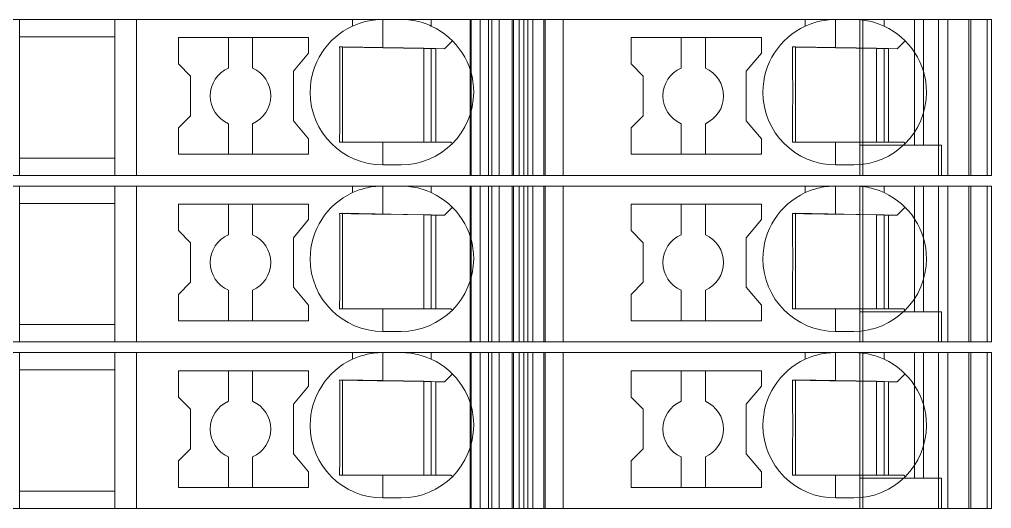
# Model space of a CAD drawing. Header units: millimetres. Extents: x 0 to 1680, y 0 to 1188.
# Drawn here: x 909.05 to 941.15, y 363.85 to 380 of the extents above; entities that cross this region are included whole.
import ezdxf
from ezdxf.enums import TextEntityAlignment as Align

# ---------------------------------------------------------------- set-up
doc = ezdxf.new("R2010")
doc.units = ezdxf.units.MM
for name, color, linetype, lineweight in [('EPLAN309', 5, 'Continuous', 5), ('EPLAN493', 5, 'Continuous', 5), ('MAIN-1', 7, 'Continuous', 5), ('MAIN-2', 7, 'Continuous', 5)]:
    doc.layers.add(name, color=color, linetype=linetype, lineweight=lineweight)
doc.styles.add('Tahoma', font='')
doc.styles.get('Tahoma').set_extended_font_data('Tahoma')

# ---------------------------------------------------------------- blocks, each defined once
blk = doc.blocks.new('EPLSYM_LibrarySPECIAL_Symbol12_Variant0_Placement8_19')
at = {"layer": 'EPLAN309', "lineweight": 13, "ltscale": 16}
blk.add_lwpolyline([(0, -5.15), (68.15, -5.15), (68.15, 0), (0, 0)], close=True, dxfattribs=at)
at = {"layer": 'EPLAN493', "color": 5, "style": 'Tahoma'}
blk.add_attdef('17_20450', text='', height=2.3478, dxfattribs=at).set_placement((0, -21.83478), align=Align.MIDDLE_RIGHT)
blk = doc.blocks.new('EPLSYM_LibrarySPECIAL_Symbol12_Variant0_Placement8_20')
at = {"layer": 'EPLAN309', "lineweight": 13, "ltscale": 16}
blk.add_lwpolyline([(0, -5.15), (68.15, -5.15), (68.15, 0), (0, 0)], close=True, dxfattribs=at)
at = {"layer": 'EPLAN493', "color": 5, "style": 'Tahoma'}
blk.add_attdef('17_20450', text='', height=2.3478, dxfattribs=at).set_placement((0, -21.83478), align=Align.MIDDLE_RIGHT)
blk = doc.blocks.new('EPLSYM_LibrarySPECIAL_Symbol12_Variant0_Placement8_21')
at = {"layer": 'EPLAN309', "lineweight": 13, "ltscale": 16}
blk.add_lwpolyline([(0, -5.15), (68.15, -5.15), (68.15, 0), (0, 0)], close=True, dxfattribs=at)
at = {"layer": 'EPLAN493', "color": 5, "style": 'Tahoma'}
blk.add_attdef('17_20450', text='', height=2.3478, dxfattribs=at).set_placement((0, -21.83478), align=Align.MIDDLE_RIGHT)

msp = doc.modelspace()

# ---------------------------------------------------------------- linework, layer by layer
at = {"layer": 'MAIN-1'}
for p, q in [((909.05, 380), (912.2, 380)), ((909.05, 380), (909.05, 374.85)), ((912.919, 380), (912.2, 380)), ((912.2, 374.85), (912.2, 380)), ((920.05, 380), (912.919, 380)), ((912.919, 380), (912.919, 374.85)), ((920.05, 380), (921.05, 380)), ((920.05, 379.782), (920.05, 380)), ((920.102, 379.805), (920.05, 379.782)), ((920.156, 379.827), (920.102, 379.805)), ((920.213, 379.849), (920.156, 379.827)), ((920.272, 379.87), (920.213, 379.849)), ((920.333, 379.89), (920.272, 379.87)), ((920.397, 379.909), (920.333, 379.89)), ((920.463, 379.927), (920.397, 379.909)), ((920.531, 379.943), (920.463, 379.927)), ((920.601, 379.958), (920.531, 379.943)), ((920.673, 379.97), (920.601, 379.958)), ((920.746, 379.981), (920.673, 379.97)), ((920.821, 379.989), (920.746, 379.981)), ((920.897, 379.995), (920.821, 379.989)), ((920.973, 379.999), (920.897, 379.995)), ((921.05, 380), (920.973, 379.999)), ((921.05, 379.068), (921.05, 380)), ((921.05, 380), (921.65, 380)), ((921.65, 380), (921.732, 379.999)), ((922.65, 380), (921.65, 380)), ((921.732, 379.999), (921.814, 379.994)), ((921.814, 379.994), (921.896, 379.987)), ((921.896, 379.987), (921.975, 379.978)), ((921.975, 379.978), (922.053, 379.966)), ((922.053, 379.966), (922.13, 379.952)), ((922.13, 379.952), (922.204, 379.935)), ((922.204, 379.935), (922.275, 379.917)), ((922.275, 379.917), (922.345, 379.897)), ((922.345, 379.897), (922.411, 379.876)), ((922.411, 379.876), (922.475, 379.854)), ((922.475, 379.854), (922.536, 379.831)), ((922.536, 379.831), (922.594, 379.806)), ((922.594, 379.806), (922.65, 379.782)), ((922.65, 380), (925.704, 380)), ((922.65, 379.782), (922.65, 380)), ((925.832, 380), (925.704, 380)), ((925.704, 374.85), (925.704, 380)), ((925.832, 380), (926.367, 380)), ((925.832, 374.85), (925.832, 380)), ((927, 380), (926.367, 380)), ((926.367, 374.85), (926.367, 380)), ((927, 380), (935, 380)), ((927, 374.85), (927, 380)), ((935, 380), (936, 380)), ((935, 379.782), (935, 380)), ((935.052, 379.805), (935, 379.782)), ((935.106, 379.827), (935.052, 379.805)), ((935.163, 379.849), (935.106, 379.827)), ((935.222, 379.87), (935.163, 379.849)), ((935.283, 379.89), (935.222, 379.87)), ((935.347, 379.909), (935.283, 379.89)), ((935.413, 379.927), (935.347, 379.909)), ((935.481, 379.943), (935.413, 379.927)), ((935.551, 379.958), (935.481, 379.943)), ((935.622, 379.97), (935.551, 379.958)), ((935.696, 379.981), (935.622, 379.97)), ((935.771, 379.989), (935.696, 379.981)), ((935.847, 379.995), (935.771, 379.989)), ((935.923, 379.999), (935.847, 379.995)), ((936, 380), (935.923, 379.999)), ((936, 379.068), (936, 380)), ((936, 380), (936.6, 380)), ((936.6, 380), (936.677, 379.999)), ((937.6, 380), (936.6, 380)), ((936.677, 379.999), (936.753, 379.995)), ((936.753, 379.995), (936.829, 379.989)), ((936.829, 379.989), (936.904, 379.981)), ((936.904, 379.981), (936.978, 379.97)), ((936.978, 379.97), (937.049, 379.958)), ((937.049, 379.958), (937.119, 379.943)), ((937.119, 379.943), (937.187, 379.927)), ((937.187, 379.927), (937.253, 379.909)), ((937.253, 379.909), (937.317, 379.89)), ((937.317, 379.89), (937.378, 379.87)), ((937.378, 379.87), (937.437, 379.849)), ((937.437, 379.849), (937.494, 379.827)), ((937.494, 379.827), (937.548, 379.805)), ((937.548, 379.805), (937.6, 379.782)), ((937.6, 380), (941, 380)), ((937.6, 379.782), (937.6, 380)), ((941, 374.85), (941, 380)), ((909.05, 379.425), (912.2, 379.425)), ((914.3, 379.4), (914.3, 378.529)), ((914.3, 379.4), (918.6, 379.4)), ((915.95, 379.4), (915.95, 378.392)), ((916.75, 378.392), (916.75, 379.4)), ((918.6, 378.889), (918.6, 379.4)), ((923.083, 379.033), (923.347, 379.297)), ((929.25, 379.4), (929.25, 378.529)), ((929.25, 379.4), (933.55, 379.4)), ((930.9, 379.4), (930.9, 378.392)), ((931.7, 378.392), (931.7, 379.4)), ((933.55, 378.889), (933.55, 379.4)), ((938.033, 379.033), (938.297, 379.297)), ((918.1, 378.293), (918.6, 378.889)), ((919.624, 379.092), (919.625, 379.022)), ((919.685, 379.091), (919.624, 379.092)), ((919.625, 379.022), (919.625, 378.95)), ((919.625, 378.95), (919.626, 378.877)), ((919.626, 378.877), (919.627, 378.803)), ((919.627, 378.803), (919.628, 378.727)), ((919.746, 379.09), (919.685, 379.091)), ((919.721, 379.091), (919.721, 375.95)), ((919.809, 379.089), (919.746, 379.09)), ((919.873, 379.088), (919.809, 379.089)), ((919.937, 379.087), (919.873, 379.088)), ((920.003, 379.086), (919.937, 379.087)), ((920.071, 379.085), (920.003, 379.086)), ((920.14, 379.084), (920.071, 379.085)), ((920.21, 379.082), (920.14, 379.084)), ((920.283, 379.081), (920.21, 379.082)), ((920.358, 379.08), (920.283, 379.081)), ((920.435, 379.079), (920.358, 379.08)), ((920.514, 379.077), (920.435, 379.079)), ((920.597, 379.076), (920.514, 379.077)), ((920.682, 379.075), (920.597, 379.076)), ((920.771, 379.073), (920.682, 379.075)), ((920.862, 379.071), (920.771, 379.073)), ((920.955, 379.07), (920.862, 379.071)), ((921.05, 379.068), (920.955, 379.07)), ((921.05, 379.068), (923.083, 379.033)), ((922.4, 379.045), (922.4, 375.95)), ((922.65, 375.95), (922.65, 379.04)), ((922.8, 379.038), (922.8, 375.95)), ((933.05, 378.293), (933.55, 378.889)), ((934.574, 379.092), (934.574, 379.022)), ((934.635, 379.091), (934.574, 379.092)), ((934.574, 379.022), (934.575, 378.95)), ((934.575, 378.95), (934.576, 378.877)), ((934.576, 378.877), (934.577, 378.803)), ((934.577, 378.803), (934.577, 378.727)), ((934.696, 379.09), (934.635, 379.091)), ((934.671, 379.091), (934.671, 375.95)), ((934.759, 379.089), (934.696, 379.09)), ((934.822, 379.088), (934.759, 379.089)), ((934.887, 379.087), (934.822, 379.088)), ((934.953, 379.086), (934.887, 379.087)), ((935.021, 379.085), (934.953, 379.086)), ((935.09, 379.084), (935.021, 379.085)), ((935.16, 379.082), (935.09, 379.084)), ((935.233, 379.081), (935.16, 379.082)), ((935.307, 379.08), (935.233, 379.081)), ((935.385, 379.079), (935.307, 379.08)), ((935.464, 379.077), (935.385, 379.079)), ((935.547, 379.076), (935.464, 379.077)), ((935.632, 379.075), (935.547, 379.076)), ((935.72, 379.073), (935.632, 379.075)), ((935.812, 379.071), (935.72, 379.073)), ((935.905, 379.07), (935.812, 379.071)), ((936, 379.068), (935.905, 379.07)), ((936, 379.068), (938.033, 379.033)), ((937.35, 379.045), (937.35, 375.95)), ((937.6, 375.95), (937.6, 379.04)), ((937.75, 379.038), (937.75, 375.95)), ((914.7, 378.129), (914.3, 378.529)), ((919.628, 378.727), (919.628, 378.649)), ((919.628, 378.649), (919.629, 378.57)), ((919.629, 378.57), (919.63, 378.488)), ((919.63, 378.488), (919.63, 378.404)), ((929.65, 378.129), (929.25, 378.529)), ((934.577, 378.727), (934.578, 378.649)), ((934.578, 378.649), (934.579, 378.57)), ((934.579, 378.57), (934.58, 378.488)), ((934.58, 378.488), (934.58, 378.404)), ((918.1, 378.293), (918.1, 376.657)), ((919.63, 378.404), (919.631, 378.317)), ((919.631, 378.317), (919.631, 378.226)), ((919.631, 378.226), (919.632, 378.132)), ((933.05, 378.293), (933.05, 376.657)), ((934.58, 378.404), (934.581, 378.317)), ((934.581, 378.317), (934.581, 378.226)), ((934.581, 378.226), (934.582, 378.132)), ((914.7, 378.129), (914.7, 376.821)), ((919.632, 378.132), (919.633, 378.034)), ((919.633, 378.034), (919.633, 377.931)), ((919.633, 377.931), (919.633, 377.824)), ((919.633, 377.824), (919.633, 377.713)), ((929.65, 378.129), (929.65, 376.821)), ((934.582, 378.132), (934.582, 378.034)), ((934.582, 378.034), (934.583, 377.931)), ((934.583, 377.931), (934.583, 377.824)), ((934.583, 377.824), (934.583, 377.713)), ((919.633, 377.713), (919.634, 377.6)), ((919.634, 377.6), (919.633, 377.479)), ((934.583, 377.713), (934.583, 377.6)), ((934.583, 377.6), (934.583, 377.479)), ((919.633, 377.247), (919.632, 377.138)), ((919.633, 377.479), (919.633, 377.361)), ((919.633, 377.361), (919.633, 377.247)), ((934.583, 377.247), (934.582, 377.138)), ((934.583, 377.479), (934.583, 377.361)), ((934.583, 377.361), (934.583, 377.247)), ((919.632, 377.034), (919.631, 376.934)), ((919.631, 376.934), (919.631, 376.839)), ((919.632, 377.138), (919.632, 377.034)), ((934.582, 377.034), (934.581, 376.934)), ((934.581, 376.934), (934.581, 376.839)), ((934.582, 377.138), (934.582, 377.034)), ((914.7, 376.821), (914.3, 376.421)), ((915.95, 376.558), (915.95, 375.55)), ((916.75, 376.558), (916.75, 375.55)), ((918.1, 376.657), (918.6, 376.061)), ((919.629, 376.659), (919.628, 376.573)), ((919.628, 376.573), (919.628, 376.49)), ((919.63, 376.748), (919.629, 376.659)), ((919.631, 376.839), (919.63, 376.748)), ((929.65, 376.821), (929.25, 376.421)), ((930.9, 376.558), (930.9, 375.55)), ((931.7, 376.558), (931.7, 375.55)), ((933.05, 376.657), (933.55, 376.061)), ((934.579, 376.659), (934.578, 376.573)), ((934.578, 376.573), (934.578, 376.49)), ((934.58, 376.748), (934.579, 376.659)), ((934.581, 376.839), (934.58, 376.748)), ((914.3, 376.421), (914.3, 375.55)), ((919.625, 376.25), (919.624, 376.174)), ((919.626, 376.329), (919.625, 376.25)), ((919.627, 376.408), (919.626, 376.329)), ((919.628, 376.49), (919.627, 376.408)), ((929.25, 376.421), (929.25, 375.55)), ((934.575, 376.25), (934.574, 376.174)), ((934.576, 376.329), (934.575, 376.25)), ((934.577, 376.408), (934.576, 376.329)), ((934.578, 376.49), (934.577, 376.408)), ((918.6, 375.55), (918.6, 376.061)), ((919.623, 376.024), (919.622, 375.95)), ((919.622, 375.95), (919.683, 375.95)), ((919.624, 376.098), (919.623, 376.024)), ((919.624, 376.174), (919.624, 376.098)), ((919.683, 375.95), (919.746, 375.95)), ((919.746, 375.95), (919.809, 375.95)), ((919.809, 375.95), (919.873, 375.95)), ((919.873, 375.95), (919.939, 375.95)), ((919.939, 375.95), (920.005, 375.95)), ((920.005, 375.95), (920.074, 375.95)), ((920.074, 375.95), (920.144, 375.95)), ((920.144, 375.95), (920.215, 375.95)), ((920.215, 375.95), (920.289, 375.95)), ((920.289, 375.95), (920.364, 375.95)), ((920.364, 375.95), (920.442, 375.95)), ((920.442, 375.95), (920.522, 375.95)), ((920.522, 375.95), (920.605, 375.95)), ((920.605, 375.95), (920.69, 375.95)), ((920.69, 375.95), (920.778, 375.95)), ((920.778, 375.95), (920.867, 375.95)), ((920.867, 375.95), (920.958, 375.95)), ((920.958, 375.95), (921.05, 375.95)), ((921.05, 375.95), (923.3, 375.95)), ((921.05, 375.95), (921.05, 375.2)), ((923.347, 375.903), (923.3, 375.95)), ((933.55, 375.55), (933.55, 376.061)), ((934.573, 376.024), (934.572, 375.95)), ((934.572, 375.95), (934.633, 375.95)), ((934.574, 376.098), (934.573, 376.024)), ((934.574, 376.174), (934.574, 376.098)), ((934.633, 375.95), (934.695, 375.95)), ((934.695, 375.95), (934.759, 375.95)), ((934.759, 375.95), (934.823, 375.95)), ((934.823, 375.95), (934.889, 375.95)), ((934.889, 375.95), (934.955, 375.95)), ((934.955, 375.95), (935.024, 375.95)), ((935.024, 375.95), (935.093, 375.95)), ((935.093, 375.95), (935.165, 375.95)), ((935.165, 375.95), (935.239, 375.95)), ((935.239, 375.95), (935.314, 375.95)), ((935.314, 375.95), (935.392, 375.95)), ((935.392, 375.95), (935.472, 375.95)), ((935.472, 375.95), (935.555, 375.95)), ((935.555, 375.95), (935.64, 375.95)), ((935.64, 375.95), (935.727, 375.95)), ((935.727, 375.95), (935.817, 375.95)), ((935.817, 375.95), (935.908, 375.95)), ((935.908, 375.95), (936, 375.95)), ((936, 375.95), (936, 375.2)), ((936, 375.95), (938.25, 375.95)), ((938.297, 375.903), (938.25, 375.95)), ((909.05, 375.425), (912.2, 375.425)), ((918.6, 375.55), (914.3, 375.55)), ((933.55, 375.55), (929.25, 375.55)), ((921.65, 375.2), (921.05, 375.2)), ((936.6, 375.2), (936, 375.2)), ((909.05, 374.85), (912.2, 374.85)), ((912.919, 374.85), (912.2, 374.85)), ((912.919, 374.85), (925.704, 374.85)), ((924.544, 374.85), (924.544, 374.85)), ((924.65, 374.85), (924.65, 374.85)), ((925.832, 374.85), (925.704, 374.85)), ((925.832, 374.85), (926.367, 374.85)), ((927, 374.85), (926.367, 374.85)), ((927, 374.85), (941, 374.85)), ((939.5, 374.85), (939.5, 374.85)), ((909.05, 374.5), (912.2, 374.5)), ((909.05, 374.5), (909.05, 369.35)), ((912.919, 374.5), (912.2, 374.5)), ((912.2, 369.35), (912.2, 374.5)), ((920.05, 374.5), (912.919, 374.5)), ((912.919, 374.5), (912.919, 369.35)), ((920.05, 374.5), (921.05, 374.5)), ((920.05, 374.282), (920.05, 374.5)), ((920.102, 374.305), (920.05, 374.282)), ((920.156, 374.327), (920.102, 374.305)), ((920.213, 374.349), (920.156, 374.327)), ((920.272, 374.37), (920.213, 374.349)), ((920.333, 374.39), (920.272, 374.37)), ((920.397, 374.409), (920.333, 374.39)), ((920.463, 374.427), (920.397, 374.409)), ((920.531, 374.443), (920.463, 374.427)), ((920.601, 374.458), (920.531, 374.443)), ((920.673, 374.47), (920.601, 374.458)), ((920.746, 374.481), (920.673, 374.47)), ((920.821, 374.489), (920.746, 374.481)), ((920.897, 374.495), (920.821, 374.489)), ((920.973, 374.499), (920.897, 374.495)), ((921.05, 374.5), (920.973, 374.499)), ((921.05, 373.568), (921.05, 374.5)), ((921.05, 374.5), (921.65, 374.5)), ((921.65, 374.5), (921.732, 374.499)), ((922.65, 374.5), (921.65, 374.5)), ((921.732, 374.499), (921.814, 374.494)), ((921.814, 374.494), (921.896, 374.487)), ((921.896, 374.487), (921.975, 374.478)), ((921.975, 374.478), (922.053, 374.466)), ((922.053, 374.466), (922.13, 374.452)), ((922.13, 374.452), (922.204, 374.435)), ((922.204, 374.435), (922.275, 374.417)), ((922.275, 374.417), (922.345, 374.397)), ((922.345, 374.397), (922.411, 374.376)), ((922.411, 374.376), (922.475, 374.354)), ((922.475, 374.354), (922.536, 374.331)), ((922.536, 374.331), (922.594, 374.306)), ((922.594, 374.306), (922.65, 374.282)), ((922.65, 374.5), (925.704, 374.5)), ((922.65, 374.282), (922.65, 374.5)), ((925.832, 374.5), (925.704, 374.5)), ((925.704, 369.35), (925.704, 374.5)), ((925.832, 374.5), (926.367, 374.5)), ((925.832, 369.35), (925.832, 374.5)), ((927, 374.5), (926.367, 374.5)), ((926.367, 369.35), (926.367, 374.5)), ((927, 374.5), (935, 374.5)), ((927, 369.35), (927, 374.5)), ((935, 374.5), (936, 374.5)), ((935, 374.282), (935, 374.5)), ((935.052, 374.305), (935, 374.282)), ((935.106, 374.327), (935.052, 374.305)), ((935.163, 374.349), (935.106, 374.327)), ((935.222, 374.37), (935.163, 374.349)), ((935.283, 374.39), (935.222, 374.37)), ((935.347, 374.409), (935.283, 374.39)), ((935.413, 374.427), (935.347, 374.409)), ((935.481, 374.443), (935.413, 374.427)), ((935.551, 374.458), (935.481, 374.443)), ((935.622, 374.47), (935.551, 374.458)), ((935.696, 374.481), (935.622, 374.47)), ((935.771, 374.489), (935.696, 374.481)), ((935.847, 374.495), (935.771, 374.489)), ((935.923, 374.499), (935.847, 374.495)), ((936, 374.5), (935.923, 374.499)), ((936, 373.568), (936, 374.5)), ((936, 374.5), (936.6, 374.5)), ((936.6, 374.5), (936.677, 374.499)), ((937.6, 374.5), (936.6, 374.5)), ((936.677, 374.499), (936.753, 374.495)), ((936.753, 374.495), (936.829, 374.489)), ((936.829, 374.489), (936.904, 374.481)), ((936.904, 374.481), (936.978, 374.47)), ((936.978, 374.47), (937.049, 374.458)), ((937.049, 374.458), (937.119, 374.443)), ((937.119, 374.443), (937.187, 374.427)), ((937.187, 374.427), (937.253, 374.409)), ((937.253, 374.409), (937.317, 374.39)), ((937.317, 374.39), (937.378, 374.37)), ((937.378, 374.37), (937.437, 374.349)), ((937.437, 374.349), (937.494, 374.327)), ((937.494, 374.327), (937.548, 374.305)), ((937.548, 374.305), (937.6, 374.282)), ((937.6, 374.5), (941, 374.5)), ((937.6, 374.282), (937.6, 374.5)), ((941, 369.35), (941, 374.5)), ((909.05, 373.925), (912.2, 373.925)), ((914.3, 373.9), (914.3, 373.029)), ((914.3, 373.9), (918.6, 373.9)), ((915.95, 373.9), (915.95, 372.892)), ((916.75, 372.892), (916.75, 373.9)), ((918.6, 373.389), (918.6, 373.9)), ((923.083, 373.533), (923.347, 373.797)), ((929.25, 373.9), (929.25, 373.029)), ((929.25, 373.9), (933.55, 373.9)), ((930.9, 373.9), (930.9, 372.892)), ((931.7, 372.892), (931.7, 373.9)), ((933.55, 373.389), (933.55, 373.9)), ((938.033, 373.533), (938.297, 373.797)), ((918.1, 372.793), (918.6, 373.389)), ((919.624, 373.592), (919.625, 373.522)), ((919.685, 373.591), (919.624, 373.592)), ((919.625, 373.522), (919.625, 373.45)), ((919.625, 373.45), (919.626, 373.377)), ((919.626, 373.377), (919.627, 373.303)), ((919.746, 373.59), (919.685, 373.591)), ((919.721, 373.591), (919.721, 370.45)), ((919.809, 373.589), (919.746, 373.59)), ((919.873, 373.588), (919.809, 373.589)), ((919.937, 373.587), (919.873, 373.588)), ((920.003, 373.586), (919.937, 373.587)), ((920.071, 373.585), (920.003, 373.586)), ((920.14, 373.584), (920.071, 373.585)), ((920.21, 373.582), (920.14, 373.584)), ((920.283, 373.581), (920.21, 373.582)), ((920.358, 373.58), (920.283, 373.581)), ((920.435, 373.579), (920.358, 373.58)), ((920.514, 373.577), (920.435, 373.579)), ((920.597, 373.576), (920.514, 373.577)), ((920.682, 373.575), (920.597, 373.576)), ((920.771, 373.573), (920.682, 373.575)), ((920.862, 373.571), (920.771, 373.573)), ((920.955, 373.57), (920.862, 373.571)), ((921.05, 373.568), (920.955, 373.57)), ((921.05, 373.568), (923.083, 373.533)), ((922.4, 373.545), (922.4, 370.45)), ((922.65, 370.45), (922.65, 373.54)), ((922.8, 373.538), (922.8, 370.45)), ((933.05, 372.793), (933.55, 373.389)), ((934.574, 373.592), (934.574, 373.522)), ((934.635, 373.591), (934.574, 373.592)), ((934.574, 373.522), (934.575, 373.45)), ((934.575, 373.45), (934.576, 373.377)), ((934.576, 373.377), (934.577, 373.303)), ((934.696, 373.59), (934.635, 373.591)), ((934.671, 373.591), (934.671, 370.45)), ((934.759, 373.589), (934.696, 373.59)), ((934.822, 373.588), (934.759, 373.589)), ((934.887, 373.587), (934.822, 373.588)), ((934.953, 373.586), (934.887, 373.587)), ((935.021, 373.585), (934.953, 373.586)), ((935.09, 373.584), (935.021, 373.585)), ((935.16, 373.582), (935.09, 373.584)), ((935.233, 373.581), (935.16, 373.582)), ((935.307, 373.58), (935.233, 373.581)), ((935.385, 373.579), (935.307, 373.58)), ((935.464, 373.577), (935.385, 373.579)), ((935.547, 373.576), (935.464, 373.577)), ((935.632, 373.575), (935.547, 373.576)), ((935.72, 373.573), (935.632, 373.575)), ((935.812, 373.571), (935.72, 373.573)), ((935.905, 373.57), (935.812, 373.571)), ((936, 373.568), (935.905, 373.57)), ((936, 373.568), (938.033, 373.533)), ((937.35, 373.545), (937.35, 370.45)), ((937.6, 370.45), (937.6, 373.54)), ((937.75, 373.538), (937.75, 370.45)), ((914.7, 372.629), (914.3, 373.029)), ((919.627, 373.303), (919.628, 373.227)), ((919.628, 373.227), (919.628, 373.149)), ((919.628, 373.149), (919.629, 373.07)), ((919.629, 373.07), (919.63, 372.988)), ((929.65, 372.629), (929.25, 373.029)), ((934.577, 373.303), (934.577, 373.227)), ((934.577, 373.227), (934.578, 373.149)), ((934.578, 373.149), (934.579, 373.07)), ((934.579, 373.07), (934.58, 372.988)), ((918.1, 372.793), (918.1, 371.157)), ((919.63, 372.988), (919.63, 372.904)), ((919.63, 372.904), (919.631, 372.817)), ((919.631, 372.817), (919.631, 372.726)), ((919.631, 372.726), (919.632, 372.632)), ((933.05, 372.793), (933.05, 371.157)), ((934.58, 372.988), (934.58, 372.904)), ((934.58, 372.904), (934.581, 372.817)), ((934.581, 372.817), (934.581, 372.726)), ((934.581, 372.726), (934.582, 372.632)), ((914.7, 372.629), (914.7, 371.321)), ((919.632, 372.632), (919.633, 372.534)), ((919.633, 372.534), (919.633, 372.431)), ((919.633, 372.431), (919.633, 372.324)), ((929.65, 372.629), (929.65, 371.321)), ((934.582, 372.632), (934.582, 372.534)), ((934.582, 372.534), (934.583, 372.431)), ((934.583, 372.431), (934.583, 372.324)), ((919.633, 372.324), (919.633, 372.213)), ((919.633, 372.213), (919.634, 372.1)), ((919.634, 372.1), (919.633, 371.979)), ((934.583, 372.324), (934.583, 372.213)), ((934.583, 372.213), (934.583, 372.1)), ((934.583, 372.1), (934.583, 371.979)), ((919.633, 371.747), (919.632, 371.638)), ((919.633, 371.979), (919.633, 371.861)), ((919.633, 371.861), (919.633, 371.747)), ((934.583, 371.747), (934.582, 371.638)), ((934.583, 371.979), (934.583, 371.861)), ((934.583, 371.861), (934.583, 371.747)), ((919.632, 371.534), (919.631, 371.434)), ((919.631, 371.434), (919.631, 371.339)), ((919.632, 371.638), (919.632, 371.534)), ((934.582, 371.534), (934.581, 371.434)), ((934.581, 371.434), (934.581, 371.339)), ((934.582, 371.638), (934.582, 371.534)), ((914.7, 371.321), (914.3, 370.921)), ((918.1, 371.157), (918.6, 370.561)), ((919.629, 371.159), (919.628, 371.073)), ((919.63, 371.248), (919.629, 371.159)), ((919.631, 371.339), (919.63, 371.248)), ((929.65, 371.321), (929.25, 370.921)), ((933.05, 371.157), (933.55, 370.561)), ((934.579, 371.159), (934.578, 371.073)), ((934.58, 371.248), (934.579, 371.159)), ((934.581, 371.339), (934.58, 371.248)), ((914.3, 370.921), (914.3, 370.05)), ((915.95, 371.058), (915.95, 370.05)), ((916.75, 371.058), (916.75, 370.05)), ((919.626, 370.829), (919.625, 370.75)), ((919.627, 370.908), (919.626, 370.829)), ((919.628, 370.99), (919.627, 370.908)), ((919.628, 371.073), (919.628, 370.99)), ((929.25, 370.921), (929.25, 370.05)), ((930.9, 371.058), (930.9, 370.05)), ((931.7, 371.058), (931.7, 370.05)), ((934.576, 370.829), (934.575, 370.75)), ((934.577, 370.908), (934.576, 370.829)), ((934.578, 370.99), (934.577, 370.908)), ((934.578, 371.073), (934.578, 370.99)), ((918.6, 370.05), (918.6, 370.561)), ((919.623, 370.524), (919.622, 370.45)), ((919.622, 370.45), (919.683, 370.45)), ((919.624, 370.598), (919.623, 370.524)), ((919.625, 370.75), (919.624, 370.674)), ((919.624, 370.674), (919.624, 370.598)), ((919.683, 370.45), (919.746, 370.45)), ((919.746, 370.45), (919.809, 370.45)), ((919.809, 370.45), (919.873, 370.45)), ((919.873, 370.45), (919.939, 370.45)), ((919.939, 370.45), (920.005, 370.45)), ((920.005, 370.45), (920.074, 370.45)), ((920.074, 370.45), (920.144, 370.45)), ((920.144, 370.45), (920.215, 370.45)), ((920.215, 370.45), (920.289, 370.45)), ((920.289, 370.45), (920.364, 370.45)), ((920.364, 370.45), (920.442, 370.45)), ((920.442, 370.45), (920.522, 370.45)), ((920.522, 370.45), (920.605, 370.45)), ((920.605, 370.45), (920.69, 370.45)), ((920.69, 370.45), (920.778, 370.45)), ((920.778, 370.45), (920.867, 370.45)), ((920.867, 370.45), (920.958, 370.45)), ((920.958, 370.45), (921.05, 370.45)), ((921.05, 370.45), (923.3, 370.45)), ((921.05, 370.45), (921.05, 369.7)), ((923.347, 370.403), (923.3, 370.45)), ((933.55, 370.05), (933.55, 370.561)), ((934.573, 370.524), (934.572, 370.45)), ((934.572, 370.45), (934.633, 370.45)), ((934.574, 370.598), (934.573, 370.524)), ((934.575, 370.75), (934.574, 370.674)), ((934.574, 370.674), (934.574, 370.598)), ((934.633, 370.45), (934.695, 370.45)), ((934.695, 370.45), (934.759, 370.45)), ((934.759, 370.45), (934.823, 370.45)), ((934.823, 370.45), (934.889, 370.45)), ((934.889, 370.45), (934.955, 370.45)), ((934.955, 370.45), (935.024, 370.45)), ((935.024, 370.45), (935.093, 370.45)), ((935.093, 370.45), (935.165, 370.45)), ((935.165, 370.45), (935.239, 370.45)), ((935.239, 370.45), (935.314, 370.45)), ((935.314, 370.45), (935.392, 370.45)), ((935.392, 370.45), (935.472, 370.45)), ((935.472, 370.45), (935.555, 370.45)), ((935.555, 370.45), (935.64, 370.45)), ((935.64, 370.45), (935.727, 370.45)), ((935.727, 370.45), (935.817, 370.45)), ((935.817, 370.45), (935.908, 370.45)), ((935.908, 370.45), (936, 370.45)), ((936, 370.45), (936, 369.7)), ((936, 370.45), (938.25, 370.45)), ((938.297, 370.403), (938.25, 370.45)), ((909.05, 369.925), (912.2, 369.925)), ((918.6, 370.05), (914.3, 370.05)), ((933.55, 370.05), (929.25, 370.05)), ((921.65, 369.7), (921.05, 369.7)), ((936.6, 369.7), (936, 369.7)), ((909.05, 369.35), (912.2, 369.35)), ((912.919, 369.35), (912.2, 369.35)), ((912.919, 369.35), (925.704, 369.35)), ((924.544, 369.35), (924.544, 369.35)), ((924.65, 369.35), (924.65, 369.35)), ((925.832, 369.35), (925.704, 369.35)), ((925.832, 369.35), (926.367, 369.35)), ((927, 369.35), (926.367, 369.35)), ((927, 369.35), (941, 369.35)), ((939.5, 369.35), (939.5, 369.35)), ((909.05, 369), (912.2, 369)), ((909.05, 369), (909.05, 363.85)), ((912.919, 369), (912.2, 369)), ((912.2, 363.85), (912.2, 369)), ((920.05, 369), (912.919, 369)), ((912.919, 369), (912.919, 363.85)), ((920.05, 369), (921.05, 369)), ((920.05, 368.782), (920.05, 369)), ((920.213, 368.849), (920.156, 368.827)), ((920.272, 368.87), (920.213, 368.849)), ((920.333, 368.89), (920.272, 368.87)), ((920.397, 368.909), (920.333, 368.89)), ((920.463, 368.927), (920.397, 368.909)), ((920.531, 368.943), (920.463, 368.927)), ((920.601, 368.958), (920.531, 368.943)), ((920.673, 368.97), (920.601, 368.958)), ((920.746, 368.981), (920.673, 368.97)), ((920.821, 368.989), (920.746, 368.981)), ((920.897, 368.995), (920.821, 368.989)), ((920.973, 368.999), (920.897, 368.995)), ((921.05, 369), (920.973, 368.999)), ((921.05, 368.068), (921.05, 369)), ((921.05, 369), (921.65, 369)), ((921.65, 369), (921.732, 368.999)), ((922.65, 369), (921.65, 369)), ((921.732, 368.999), (921.814, 368.994)), ((921.814, 368.994), (921.896, 368.987)), ((921.896, 368.987), (921.975, 368.978)), ((921.975, 368.978), (922.053, 368.966)), ((922.053, 368.966), (922.13, 368.952)), ((922.13, 368.952), (922.204, 368.935)), ((922.204, 368.935), (922.275, 368.917)), ((922.275, 368.917), (922.345, 368.897)), ((922.345, 368.897), (922.411, 368.876)), ((922.411, 368.876), (922.475, 368.854)), ((922.475, 368.854), (922.536, 368.831)), ((922.536, 368.831), (922.594, 368.806)), ((922.65, 369), (925.704, 369)), ((922.65, 368.782), (922.65, 369)), ((925.832, 369), (925.704, 369)), ((925.704, 363.85), (925.704, 369)), ((925.832, 369), (926.367, 369)), ((925.832, 363.85), (925.832, 369)), ((927, 369), (926.367, 369)), ((926.367, 363.85), (926.367, 369)), ((927, 369), (935, 369)), ((927, 363.85), (927, 369)), ((935, 369), (936, 369)), ((935, 368.782), (935, 369)), ((935.163, 368.849), (935.106, 368.827)), ((935.222, 368.87), (935.163, 368.849)), ((935.283, 368.89), (935.222, 368.87)), ((935.347, 368.909), (935.283, 368.89)), ((935.413, 368.927), (935.347, 368.909)), ((935.481, 368.943), (935.413, 368.927)), ((935.551, 368.958), (935.481, 368.943)), ((935.622, 368.97), (935.551, 368.958)), ((935.696, 368.981), (935.622, 368.97)), ((935.771, 368.989), (935.696, 368.981)), ((935.847, 368.995), (935.771, 368.989)), ((935.923, 368.999), (935.847, 368.995)), ((936, 369), (935.923, 368.999)), ((936, 368.068), (936, 369)), ((936, 369), (936.6, 369)), ((936.6, 369), (936.677, 368.999)), ((937.6, 369), (936.6, 369)), ((936.677, 368.999), (936.753, 368.995)), ((936.753, 368.995), (936.829, 368.989)), ((936.829, 368.989), (936.904, 368.981)), ((936.904, 368.981), (936.978, 368.97)), ((936.978, 368.97), (937.049, 368.958)), ((937.049, 368.958), (937.119, 368.943)), ((937.119, 368.943), (937.187, 368.927)), ((937.187, 368.927), (937.253, 368.909)), ((937.253, 368.909), (937.317, 368.89)), ((937.317, 368.89), (937.378, 368.87)), ((937.378, 368.87), (937.437, 368.849)), ((937.437, 368.849), (937.494, 368.827)), ((937.6, 369), (941, 369)), ((937.6, 368.782), (937.6, 369)), ((941, 363.85), (941, 369)), ((920.102, 368.805), (920.05, 368.782)), ((920.156, 368.827), (920.102, 368.805)), ((922.594, 368.806), (922.65, 368.782)), ((935.052, 368.805), (935, 368.782)), ((935.106, 368.827), (935.052, 368.805)), ((937.494, 368.827), (937.548, 368.805)), ((937.548, 368.805), (937.6, 368.782)), ((909.05, 368.425), (912.2, 368.425)), ((914.3, 368.4), (914.3, 367.529)), ((914.3, 368.4), (918.6, 368.4)), ((915.95, 368.4), (915.95, 367.392)), ((916.75, 367.392), (916.75, 368.4)), ((918.6, 367.889), (918.6, 368.4)), ((923.083, 368.033), (923.347, 368.297)), ((929.25, 368.4), (929.25, 367.529)), ((929.25, 368.4), (933.55, 368.4)), ((930.9, 368.4), (930.9, 367.392)), ((931.7, 367.392), (931.7, 368.4)), ((933.55, 367.889), (933.55, 368.4)), ((938.033, 368.033), (938.297, 368.297)), ((918.1, 367.293), (918.6, 367.889)), ((919.624, 368.092), (919.625, 368.022)), ((919.685, 368.091), (919.624, 368.092)), ((919.625, 368.022), (919.625, 367.95)), ((919.625, 367.95), (919.626, 367.877)), ((919.626, 367.877), (919.627, 367.803)), ((919.746, 368.09), (919.685, 368.091)), ((919.721, 368.091), (919.721, 364.95)), ((919.809, 368.089), (919.746, 368.09)), ((919.873, 368.088), (919.809, 368.089)), ((919.937, 368.087), (919.873, 368.088)), ((920.003, 368.086), (919.937, 368.087)), ((920.071, 368.085), (920.003, 368.086)), ((920.14, 368.084), (920.071, 368.085)), ((920.21, 368.082), (920.14, 368.084)), ((920.283, 368.081), (920.21, 368.082)), ((920.358, 368.08), (920.283, 368.081)), ((920.435, 368.079), (920.358, 368.08)), ((920.514, 368.077), (920.435, 368.079)), ((920.597, 368.076), (920.514, 368.077)), ((920.682, 368.075), (920.597, 368.076)), ((920.771, 368.073), (920.682, 368.075)), ((920.862, 368.071), (920.771, 368.073)), ((920.955, 368.07), (920.862, 368.071)), ((921.05, 368.068), (920.955, 368.07)), ((921.05, 368.068), (923.083, 368.033)), ((922.4, 368.045), (922.4, 364.95)), ((922.65, 364.95), (922.65, 368.04)), ((922.8, 368.038), (922.8, 364.95)), ((933.05, 367.293), (933.55, 367.889)), ((934.574, 368.092), (934.574, 368.022)), ((934.635, 368.091), (934.574, 368.092)), ((934.574, 368.022), (934.575, 367.95)), ((934.575, 367.95), (934.576, 367.877)), ((934.576, 367.877), (934.577, 367.803)), ((934.696, 368.09), (934.635, 368.091)), ((934.671, 368.091), (934.671, 364.95)), ((934.759, 368.089), (934.696, 368.09)), ((934.822, 368.088), (934.759, 368.089)), ((934.887, 368.087), (934.822, 368.088)), ((934.953, 368.086), (934.887, 368.087)), ((935.021, 368.085), (934.953, 368.086)), ((935.09, 368.084), (935.021, 368.085)), ((935.16, 368.082), (935.09, 368.084)), ((935.233, 368.081), (935.16, 368.082)), ((935.307, 368.08), (935.233, 368.081)), ((935.385, 368.079), (935.307, 368.08)), ((935.464, 368.077), (935.385, 368.079)), ((935.547, 368.076), (935.464, 368.077)), ((935.632, 368.075), (935.547, 368.076)), ((935.72, 368.073), (935.632, 368.075)), ((935.812, 368.071), (935.72, 368.073)), ((935.905, 368.07), (935.812, 368.071)), ((936, 368.068), (935.905, 368.07)), ((936, 368.068), (938.033, 368.033)), ((937.35, 368.045), (937.35, 364.95)), ((937.6, 364.95), (937.6, 368.04)), ((937.75, 368.038), (937.75, 364.95)), ((919.627, 367.803), (919.628, 367.727)), ((919.628, 367.727), (919.628, 367.649)), ((919.628, 367.649), (919.629, 367.57)), ((919.629, 367.57), (919.63, 367.488)), ((934.577, 367.803), (934.577, 367.727)), ((934.577, 367.727), (934.578, 367.649)), ((934.578, 367.649), (934.579, 367.57)), ((934.579, 367.57), (934.58, 367.488)), ((914.7, 367.129), (914.3, 367.529)), ((918.1, 367.293), (918.1, 365.657)), ((919.63, 367.488), (919.63, 367.404)), ((919.63, 367.404), (919.631, 367.317)), ((919.631, 367.317), (919.631, 367.226)), ((919.631, 367.226), (919.632, 367.132)), ((929.65, 367.129), (929.25, 367.529)), ((933.05, 367.293), (933.05, 365.657)), ((934.58, 367.488), (934.58, 367.404)), ((934.58, 367.404), (934.581, 367.317)), ((934.581, 367.317), (934.581, 367.226)), ((934.581, 367.226), (934.582, 367.132)), ((914.7, 367.129), (914.7, 365.821)), ((919.632, 367.132), (919.633, 367.034)), ((919.633, 367.034), (919.633, 366.931)), ((919.633, 366.931), (919.633, 366.824)), ((929.65, 367.129), (929.65, 365.821)), ((934.582, 367.132), (934.582, 367.034)), ((934.582, 367.034), (934.583, 366.931)), ((934.583, 366.931), (934.583, 366.824)), ((919.633, 366.824), (919.633, 366.713)), ((919.633, 366.713), (919.634, 366.6)), ((919.634, 366.6), (919.633, 366.479)), ((934.583, 366.824), (934.583, 366.713)), ((934.583, 366.713), (934.583, 366.6)), ((934.583, 366.6), (934.583, 366.479)), ((919.633, 366.479), (919.633, 366.361)), ((919.633, 366.361), (919.633, 366.247)), ((934.583, 366.479), (934.583, 366.361)), ((934.583, 366.361), (934.583, 366.247)), ((919.632, 366.034), (919.631, 365.934)), ((919.633, 366.247), (919.632, 366.138)), ((919.632, 366.138), (919.632, 366.034)), ((934.582, 366.034), (934.581, 365.934)), ((934.583, 366.247), (934.582, 366.138)), ((934.582, 366.138), (934.582, 366.034)), ((914.7, 365.821), (914.3, 365.421)), ((918.1, 365.657), (918.6, 365.061)), ((919.629, 365.659), (919.628, 365.573)), ((919.63, 365.748), (919.629, 365.659)), ((919.631, 365.839), (919.63, 365.748)), ((919.631, 365.934), (919.631, 365.839)), ((929.65, 365.821), (929.25, 365.421)), ((933.05, 365.657), (933.55, 365.061)), ((934.579, 365.659), (934.578, 365.573)), ((934.58, 365.748), (934.579, 365.659)), ((934.581, 365.839), (934.58, 365.748)), ((934.581, 365.934), (934.581, 365.839)), ((914.3, 365.421), (914.3, 364.55)), ((915.95, 365.558), (915.95, 364.55)), ((916.75, 365.558), (916.75, 364.55)), ((919.626, 365.329), (919.625, 365.25)), ((919.627, 365.408), (919.626, 365.329)), ((919.628, 365.49), (919.627, 365.408)), ((919.628, 365.573), (919.628, 365.49)), ((929.25, 365.421), (929.25, 364.55)), ((930.9, 365.558), (930.9, 364.55)), ((931.7, 365.558), (931.7, 364.55)), ((934.576, 365.329), (934.575, 365.25)), ((934.577, 365.408), (934.576, 365.329)), ((934.578, 365.49), (934.577, 365.408)), ((934.578, 365.573), (934.578, 365.49)), ((918.6, 364.55), (918.6, 365.061)), ((919.623, 365.024), (919.622, 364.95)), ((919.624, 365.098), (919.623, 365.024)), ((919.625, 365.25), (919.624, 365.174)), ((919.624, 365.174), (919.624, 365.098)), ((933.55, 364.55), (933.55, 365.061)), ((934.573, 365.024), (934.572, 364.95)), ((934.574, 365.098), (934.573, 365.024)), ((934.575, 365.25), (934.574, 365.174)), ((934.574, 365.174), (934.574, 365.098)), ((919.622, 364.95), (919.683, 364.95)), ((919.683, 364.95), (919.746, 364.95)), ((919.746, 364.95), (919.809, 364.95)), ((919.809, 364.95), (919.873, 364.95)), ((919.873, 364.95), (919.939, 364.95)), ((919.939, 364.95), (920.005, 364.95)), ((920.005, 364.95), (920.074, 364.95)), ((920.074, 364.95), (920.144, 364.95)), ((920.144, 364.95), (920.215, 364.95)), ((920.215, 364.95), (920.289, 364.95)), ((920.289, 364.95), (920.364, 364.95)), ((920.364, 364.95), (920.442, 364.95)), ((920.442, 364.95), (920.522, 364.95)), ((920.522, 364.95), (920.605, 364.95)), ((920.605, 364.95), (920.69, 364.95)), ((920.69, 364.95), (920.778, 364.95)), ((920.778, 364.95), (920.867, 364.95)), ((920.867, 364.95), (920.958, 364.95)), ((920.958, 364.95), (921.05, 364.95)), ((921.05, 364.95), (923.3, 364.95)), ((921.05, 364.95), (921.05, 364.2)), ((923.347, 364.903), (923.3, 364.95)), ((934.572, 364.95), (934.633, 364.95)), ((934.633, 364.95), (934.695, 364.95)), ((934.695, 364.95), (934.759, 364.95)), ((934.759, 364.95), (934.823, 364.95)), ((934.823, 364.95), (934.889, 364.95)), ((934.889, 364.95), (934.955, 364.95)), ((934.955, 364.95), (935.024, 364.95)), ((935.024, 364.95), (935.093, 364.95)), ((935.093, 364.95), (935.165, 364.95)), ((935.165, 364.95), (935.239, 364.95)), ((935.239, 364.95), (935.314, 364.95)), ((935.314, 364.95), (935.392, 364.95)), ((935.392, 364.95), (935.472, 364.95)), ((935.472, 364.95), (935.555, 364.95)), ((935.555, 364.95), (935.64, 364.95)), ((935.64, 364.95), (935.727, 364.95)), ((935.727, 364.95), (935.817, 364.95)), ((935.817, 364.95), (935.908, 364.95)), ((935.908, 364.95), (936, 364.95)), ((936, 364.95), (936, 364.2)), ((936, 364.95), (938.25, 364.95)), ((938.297, 364.903), (938.25, 364.95)), ((909.05, 364.425), (912.2, 364.425)), ((918.6, 364.55), (914.3, 364.55)), ((933.55, 364.55), (929.25, 364.55)), ((921.65, 364.2), (921.05, 364.2)), ((936.6, 364.2), (936, 364.2)), ((909.05, 363.85), (912.2, 363.85)), ((912.919, 363.85), (912.2, 363.85)), ((912.919, 363.85), (925.704, 363.85)), ((924.544, 363.85), (924.544, 363.85)), ((924.65, 363.85), (924.65, 363.85)), ((925.832, 363.85), (925.704, 363.85)), ((925.832, 363.85), (926.367, 363.85)), ((927, 363.85), (926.367, 363.85)), ((927, 363.85), (941, 363.85)), ((939.5, 363.85), (939.5, 363.85))]:
    msp.add_line(p, q, dxfattribs=at)
for centre, radius, start, end in [((921.05, 377.6), 2.4, 114.6244, 180), ((921.65, 377.6), 2.4, 0, 65.3756), ((936, 377.6), 2.4, 114.6244, 180), ((936.6, 377.6), 2.4, 0, 65.3756), ((916.35, 377.475), 1, 113.5782, 180), ((916.35, 377.475), 1, 0, 66.4218), ((931.3, 377.475), 1, 113.5782, 180), ((931.3, 377.475), 1, 0, 66.4218), ((921.05, 377.6), 2.4, 180, 270), ((921.65, 377.6), 2.4, 270, 0), ((936, 377.6), 2.4, 180, 270), ((936.6, 377.6), 2.4, 270, 0), ((916.35, 377.475), 1, 180, 246.4218), ((916.35, 377.475), 1, 293.5782, 0), ((931.3, 377.475), 1, 180, 246.4218), ((931.3, 377.475), 1, 293.5782, 0), ((921.05, 372.1), 2.4, 114.6244, 180), ((921.65, 372.1), 2.4, 0, 65.3756), ((936, 372.1), 2.4, 114.6244, 180), ((936.6, 372.1), 2.4, 0, 65.3756), ((916.35, 371.975), 1, 113.5782, 180), ((916.35, 371.975), 1, 0, 66.4218), ((931.3, 371.975), 1, 113.5782, 180), ((931.3, 371.975), 1, 0, 66.4218), ((921.05, 372.1), 2.4, 180, 270), ((921.65, 372.1), 2.4, 270, 0), ((936, 372.1), 2.4, 180, 270), ((936.6, 372.1), 2.4, 270, 0), ((916.35, 371.975), 1, 180, 246.4218), ((916.35, 371.975), 1, 293.5782, 0), ((931.3, 371.975), 1, 180, 246.4218), ((931.3, 371.975), 1, 293.5782, 0), ((921.05, 366.6), 2.4, 114.6244, 180), ((921.65, 366.6), 2.4, 0, 65.3756), ((936, 366.6), 2.4, 114.6244, 180), ((936.6, 366.6), 2.4, 0, 65.3756), ((916.35, 366.475), 1, 113.5782, 180), ((916.35, 366.475), 1, 0, 66.4218), ((931.3, 366.475), 1, 113.5782, 180), ((931.3, 366.475), 1, 0, 66.4218), ((921.05, 366.6), 2.4, 180, 270), ((921.65, 366.6), 2.4, 270, 0), ((936, 366.6), 2.4, 180, 270), ((936.6, 366.6), 2.4, 270, 0), ((916.35, 366.475), 1, 180, 246.4218), ((916.35, 366.475), 1, 293.5782, 0), ((931.3, 366.475), 1, 180, 246.4218), ((931.3, 366.475), 1, 293.5782, 0)]:
    msp.add_arc(centre, radius, start, end, dxfattribs=at)
at = {"layer": 'MAIN-2'}
for p, q in [((923.931, 374.85), (923.931, 380)), ((923.971, 380), (923.971, 374.85)), ((924.262, 380), (924.262, 374.85)), ((924.544, 374.85), (924.544, 380)), ((924.65, 374.85), (924.65, 380)), ((924.891, 380), (924.891, 374.85)), ((925.316, 380), (925.316, 374.85)), ((925.361, 380), (925.361, 374.85)), ((925.363, 374.85), (925.363, 380)), ((925.55, 380), (925.55, 374.85)), ((926.008, 374.85), (926.008, 380)), ((926.414, 380), (926.414, 374.85)), ((936.8, 380), (936.8, 374.85)), ((936.898, 380), (936.898, 374.85)), ((938.6, 380), (938.6, 375.85)), ((938.9, 375.85), (938.9, 380)), ((939.4, 380), (939.4, 374.85)), ((939.709, 374.85), (939.709, 380)), ((940.4, 374.85), (940.4, 380)), ((940.47, 380), (940.47, 374.85)), ((919.721, 379.1), (919.624, 379.092)), ((919.721, 379.1), (919.721, 379.091)), ((922.4, 379.053), (919.721, 379.1)), ((922.4, 379.048), (922.4, 379.053)), ((922.65, 379.043), (922.4, 379.048)), ((922.4, 379.048), (922.4, 379.045)), ((922.65, 379.043), (922.65, 379.042)), ((922.8, 379.039), (922.65, 379.042)), ((922.65, 379.04), (922.65, 379.042)), ((922.8, 379.038), (922.8, 379.039)), ((922.8, 379.038), (923.083, 379.033)), ((922.8, 379.038), (922.8, 379.038)), ((934.671, 379.1), (934.574, 379.092)), ((934.671, 379.1), (934.671, 379.091)), ((937.35, 379.053), (934.671, 379.1)), ((937.35, 379.048), (937.35, 379.053)), ((937.6, 379.043), (937.35, 379.048)), ((937.35, 379.048), (937.35, 379.045)), ((937.6, 379.043), (937.6, 379.042)), ((937.75, 379.039), (937.6, 379.042)), ((937.6, 379.04), (937.6, 379.042)), ((937.75, 379.038), (937.75, 379.039)), ((937.75, 379.038), (938.033, 379.033)), ((937.75, 379.038), (937.75, 379.038)), ((922.4, 375.95), (922.4, 375.95)), ((922.65, 375.95), (922.65, 375.95)), ((923.347, 375.903), (923.347, 375.903)), ((937.35, 375.95), (937.35, 375.95)), ((937.6, 375.95), (937.6, 375.95)), ((938.297, 375.903), (938.297, 375.903)), ((936.8, 375.85), (939.5, 375.85)), ((939.5, 374.85), (939.5, 375.85)), ((923.931, 369.35), (923.931, 374.5)), ((923.971, 374.5), (923.971, 369.35)), ((924.262, 374.5), (924.262, 369.35)), ((924.544, 369.35), (924.544, 374.5)), ((924.65, 369.35), (924.65, 374.5)), ((924.891, 374.5), (924.891, 369.35)), ((925.316, 374.5), (925.316, 369.35)), ((925.361, 374.5), (925.361, 369.35)), ((925.363, 369.35), (925.363, 374.5)), ((925.55, 374.5), (925.55, 369.35)), ((926.008, 369.35), (926.008, 374.5)), ((926.414, 374.5), (926.414, 369.35)), ((936.8, 374.5), (936.8, 369.35)), ((936.898, 374.5), (936.898, 369.35)), ((938.6, 374.5), (938.6, 370.35)), ((938.9, 370.35), (938.9, 374.5)), ((939.4, 374.5), (939.4, 369.35)), ((939.709, 369.35), (939.709, 374.5)), ((940.4, 369.35), (940.4, 374.5)), ((940.47, 374.5), (940.47, 369.35)), ((919.721, 373.6), (919.624, 373.592)), ((919.721, 373.6), (919.721, 373.591)), ((922.4, 373.553), (919.721, 373.6)), ((922.4, 373.548), (922.4, 373.553)), ((922.65, 373.543), (922.4, 373.548)), ((922.4, 373.548), (922.4, 373.545)), ((922.65, 373.543), (922.65, 373.542)), ((922.8, 373.539), (922.65, 373.542)), ((922.65, 373.54), (922.65, 373.542)), ((922.8, 373.538), (922.8, 373.539)), ((922.8, 373.538), (923.083, 373.533)), ((922.8, 373.538), (922.8, 373.538)), ((934.671, 373.6), (934.574, 373.592)), ((934.671, 373.6), (934.671, 373.591)), ((937.35, 373.553), (934.671, 373.6)), ((937.35, 373.548), (937.35, 373.553)), ((937.6, 373.543), (937.35, 373.548)), ((937.35, 373.548), (937.35, 373.545)), ((937.6, 373.543), (937.6, 373.542)), ((937.75, 373.539), (937.6, 373.542)), ((937.6, 373.54), (937.6, 373.542)), ((937.75, 373.538), (937.75, 373.539)), ((937.75, 373.538), (938.033, 373.533)), ((937.75, 373.538), (937.75, 373.538)), ((922.4, 370.45), (922.4, 370.45)), ((922.65, 370.45), (922.65, 370.45)), ((937.35, 370.45), (937.35, 370.45)), ((937.6, 370.45), (937.6, 370.45)), ((923.347, 370.403), (923.347, 370.403)), ((936.8, 370.35), (939.5, 370.35)), ((938.297, 370.403), (938.297, 370.403)), ((939.5, 369.35), (939.5, 370.35)), ((923.931, 363.85), (923.931, 369)), ((923.971, 369), (923.971, 363.85)), ((924.262, 369), (924.262, 363.85)), ((924.544, 363.85), (924.544, 369)), ((924.65, 363.85), (924.65, 369)), ((924.891, 369), (924.891, 363.85)), ((925.316, 369), (925.316, 363.85)), ((925.361, 369), (925.361, 363.85)), ((925.363, 363.85), (925.363, 369)), ((925.55, 369), (925.55, 363.85)), ((926.008, 363.85), (926.008, 369)), ((926.414, 369), (926.414, 363.85)), ((936.8, 369), (936.8, 363.85)), ((936.898, 369), (936.898, 363.85)), ((938.6, 369), (938.6, 364.85)), ((938.9, 364.85), (938.9, 369)), ((939.4, 369), (939.4, 363.85)), ((939.709, 363.85), (939.709, 369)), ((940.4, 363.85), (940.4, 369)), ((940.47, 369), (940.47, 363.85)), ((919.721, 368.1), (919.624, 368.092)), ((919.721, 368.1), (919.721, 368.091)), ((922.4, 368.053), (919.721, 368.1)), ((922.4, 368.048), (922.4, 368.053)), ((922.65, 368.043), (922.4, 368.048)), ((922.4, 368.048), (922.4, 368.045)), ((922.65, 368.043), (922.65, 368.042)), ((922.8, 368.039), (922.65, 368.042)), ((922.65, 368.04), (922.65, 368.042)), ((922.8, 368.038), (922.8, 368.039)), ((922.8, 368.038), (923.083, 368.033)), ((922.8, 368.038), (922.8, 368.038)), ((934.671, 368.1), (934.574, 368.092)), ((934.671, 368.1), (934.671, 368.091)), ((937.35, 368.053), (934.671, 368.1)), ((937.35, 368.048), (937.35, 368.053)), ((937.6, 368.043), (937.35, 368.048)), ((937.35, 368.048), (937.35, 368.045)), ((937.6, 368.043), (937.6, 368.042)), ((937.75, 368.039), (937.6, 368.042)), ((937.6, 368.04), (937.6, 368.042)), ((937.75, 368.038), (937.75, 368.039)), ((937.75, 368.038), (938.033, 368.033)), ((937.75, 368.038), (937.75, 368.038)), ((922.4, 364.95), (922.4, 364.95)), ((922.65, 364.95), (922.65, 364.95)), ((923.347, 364.903), (923.347, 364.903)), ((936.8, 364.85), (939.5, 364.85)), ((937.35, 364.95), (937.35, 364.95)), ((937.6, 364.95), (937.6, 364.95)), ((938.297, 364.903), (938.297, 364.903)), ((939.5, 363.85), (939.5, 364.85))]:
    msp.add_line(p, q, dxfattribs=at)

# ---------------------------------------------------------------- block references
for name, p in [('EPLSYM_LibrarySPECIAL_Symbol12_Variant0_Placement8_19', (873, 380)), ('EPLSYM_LibrarySPECIAL_Symbol12_Variant0_Placement8_20', (873, 374.5)), ('EPLSYM_LibrarySPECIAL_Symbol12_Variant0_Placement8_21', (873, 369))]:
    msp.add_blockref(name, p)

doc.saveas('drawing.dxf')
